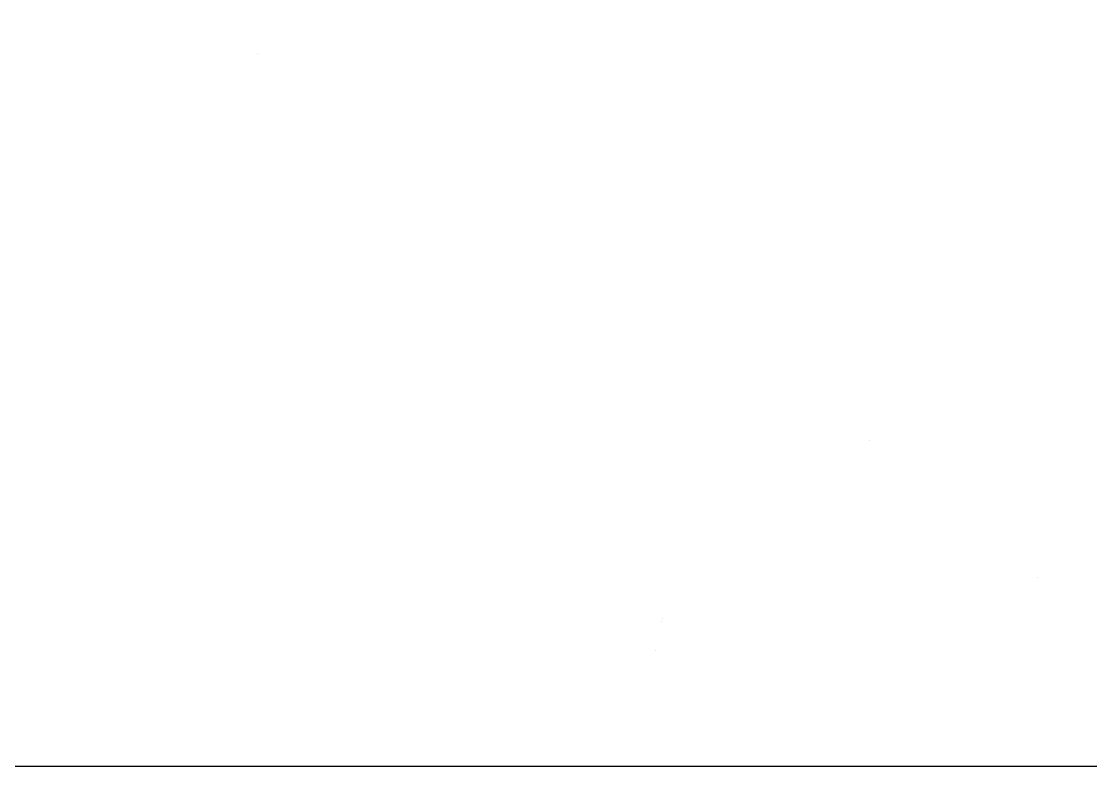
# Model space of a CAD drawing. Extents: x 0.1 to 49.5, y 17.6 to 52.5.
# Drawn here: x 5.825 to 7.66, y 47.348 to 48.627 of the extents above; entities that cross this region are included whole.
import ezdxf

# ---------------------------------------------------------------- set-up
doc = ezdxf.new("R2010")
doc.units = 0
doc.layers.get('0').update_dxf_attribs({"linetype": 'CONTINUOUS'})

msp = doc.modelspace()

# ---------------------------------------------------------------- linework, layer by layer
at = {"color": 7, "const_width": 0.0000000783}
for points in [[(7.0869, 48.6268), (7.0869, 48.4268), (7.0668, 48.4268), (7.0668, 48.4456), (7.0618, 48.4389), (7.0565, 48.4334), (7.0507, 48.4291), (7.0443, 48.426), (7.0371, 48.4242), (7.029, 48.4236), (7.0184, 48.4246), (7.0086, 48.4278), (6.9996, 48.4331), (6.9918, 48.4403), (6.9854, 48.4493), (6.9804, 48.46), (6.9768, 48.4719), (6.9746, 48.4846), (6.9739, 48.498), (6.9747, 48.5123), (6.9771, 48.5257), (6.9811, 48.538), (6.9866, 48.5489), (6.9935, 48.558), (7.0019, 48.5652), (7.0112, 48.5705), (7.0207, 48.5736), (7.0306, 48.5747), (7.0377, 48.5741), (7.0443, 48.5724), (7.0504, 48.5695), (7.0559, 48.5658), (7.0607, 48.5614), (7.0648, 48.5564), (7.0648, 48.6268), (7.0869, 48.6268)], [(5.979, 48.5714), (5.979, 48.5435), (5.9539, 48.5435), (5.9539, 48.5714), (5.9544, 48.581), (5.9561, 48.5893), (5.9588, 48.5963), (5.9627, 48.6021), (5.9679, 48.607), (5.9743, 48.6109), (5.9805, 48.6004), (5.9762, 48.5978), (5.9728, 48.5945), (5.9702, 48.5904), (5.9683, 48.5854), (5.9671, 48.579), (5.9665, 48.5714), (5.979, 48.5714)], [(6.1243, 48.5714), (6.1243, 48.4268), (6.1045, 48.4268), (6.1045, 48.4474), (6.0935, 48.4342), (6.0797, 48.4262), (6.063, 48.4236), (6.0554, 48.4241), (6.0482, 48.4257), (6.0414, 48.4283), (6.0354, 48.4317), (6.0305, 48.4358), (6.0267, 48.4406), (6.0237, 48.446), (6.0214, 48.452), (6.0198, 48.4587), (6.0191, 48.4644), (6.0187, 48.4723), (6.0186, 48.4825), (6.0186, 48.5714), (6.0406, 48.5714), (6.0406, 48.4835), (6.0409, 48.4743), (6.0418, 48.4669), (6.0432, 48.4611), (6.0454, 48.4565), (6.0484, 48.4525), (6.0523, 48.4492), (6.0569, 48.4468), (6.0621, 48.4453), (6.0677, 48.4448), (6.0767, 48.4459), (6.0848, 48.4492), (6.092, 48.4548), (6.0977, 48.4634), (6.1011, 48.4759), (6.1023, 48.4925), (6.1023, 48.5714), (6.1243, 48.5714)], [(6.2721, 48.4991), (6.2698, 48.4747), (6.2631, 48.4548), (6.252, 48.4396), (6.24, 48.4307), (6.2263, 48.4254), (6.2111, 48.4236), (6.1943, 48.4257), (6.1796, 48.4323), (6.1672, 48.4431), (6.1577, 48.4578), (6.1521, 48.4758), (6.1502, 48.4971), (6.151, 48.5144), (6.1535, 48.529), (6.1577, 48.541), (6.1635, 48.5509), (6.1708, 48.5591), (6.1796, 48.5658), (6.1895, 48.5708), (6.2, 48.5737), (6.2111, 48.5747), (6.2281, 48.5725), (6.2428, 48.566), (6.2552, 48.5552), (6.2646, 48.5403), (6.2702, 48.5216), (6.2721, 48.4991)], [(6.3195, 48.4268), (6.2974, 48.4268), (6.2974, 48.5714), (6.3195, 48.5714), (6.3195, 48.4268)], [(6.3602, 48.5185), (6.3385, 48.5216), (6.3421, 48.537), (6.3481, 48.55), (6.3567, 48.5606), (6.3672, 48.5684), (6.3792, 48.5731), (6.3926, 48.5747), (6.4093, 48.5725), (6.4236, 48.5661), (6.4356, 48.5553), (6.4446, 48.5405), (6.45, 48.522), (6.4518, 48.4997), (6.451, 48.4847), (6.4487, 48.4711), (6.4448, 48.4587), (6.4394, 48.448), (6.4323, 48.4392), (6.4236, 48.4324), (6.4138, 48.4275), (6.4034, 48.4246), (6.3925, 48.4236), (6.3792, 48.4249), (6.3677, 48.4289), (6.3578, 48.4355), (6.3499, 48.4445), (6.3442, 48.4558), (6.3406, 48.4693), (6.362, 48.473), (6.3646, 48.4641), (6.3682, 48.4568), (6.3729, 48.4511), (6.3784, 48.447), (6.3847, 48.4445), (6.3917, 48.4437), (6.4021, 48.4452), (6.4111, 48.4496), (6.4187, 48.457), (6.4245, 48.4676), (6.428, 48.4816), (6.4292, 48.499), (6.428, 48.5166), (6.4247, 48.5308), (6.4191, 48.5413), (6.4117, 48.5487), (6.403, 48.5531), (6.3929, 48.5545), (6.3847, 48.5536), (6.3775, 48.5506), (6.3712, 48.5457), (6.3661, 48.5387), (6.3624, 48.5297), (6.3602, 48.5185)], [(6.4994, 48.5714), (6.4994, 48.5502), (6.5107, 48.5638), (6.5245, 48.572), (6.5406, 48.5747), (6.5482, 48.5741), (6.5553, 48.5725), (6.5622, 48.5698), (6.5682, 48.5662), (6.5732, 48.5621), (6.577, 48.5575), (6.5799, 48.5522), (6.5822, 48.5461), (6.5838, 48.5393), (6.5845, 48.5335), (6.585, 48.5259), (6.5851, 48.5164), (6.5851, 48.4268), (6.5631, 48.4268), (6.5631, 48.507), (6.5629, 48.5184), (6.5625, 48.5271), (6.5617, 48.5329), (6.5598, 48.5389), (6.5569, 48.5439), (6.5529, 48.5481), (6.5481, 48.5511), (6.5425, 48.553), (6.5362, 48.5536), (6.5298, 48.553), (6.5235, 48.5511), (6.5176, 48.5479), (6.5124, 48.5437), (6.5083, 48.5386), (6.5053, 48.5326), (6.5033, 48.5251), (6.5021, 48.5157), (6.5017, 48.5043), (6.5017, 48.4268), (6.4796, 48.4268), (6.4796, 48.5714), (6.4994, 48.5714)], [(6.6398, 48.5714), (6.6398, 48.5532), (6.6493, 48.5651), (6.6614, 48.5723), (6.6762, 48.5747), (6.6863, 48.5736), (6.6958, 48.5705), (6.7048, 48.5652), (6.7128, 48.558), (6.7196, 48.5491), (6.725, 48.5385), (6.729, 48.5266), (6.7314, 48.5135), (6.7322, 48.4993), (6.7314, 48.4853), (6.7293, 48.4722), (6.7257, 48.46), (6.7206, 48.4492), (6.7141, 48.4401), (6.7062, 48.433), (6.6972, 48.4277), (6.6875, 48.4246), (6.6771, 48.4236), (6.6696, 48.4242), (6.6626, 48.426), (6.6562, 48.4291), (6.6504, 48.4331), (6.6455, 48.4379), (6.6412, 48.4435), (6.6412, 48.3718), (6.6193, 48.3718), (6.6193, 48.5714), (6.6398, 48.5714)], [(6.872, 48.4991), (6.8697, 48.4747), (6.863, 48.4548), (6.8519, 48.4396), (6.8399, 48.4307), (6.8262, 48.4254), (6.8109, 48.4236), (6.7941, 48.4257), (6.7795, 48.4323), (6.7671, 48.4431), (6.7576, 48.4578), (6.7519, 48.4758), (6.75, 48.4971), (6.7509, 48.5144), (6.7534, 48.529), (6.7576, 48.541), (6.7634, 48.5509), (6.7707, 48.5591), (6.7795, 48.5658), (6.7894, 48.5708), (6.7999, 48.5737), (6.8109, 48.5747), (6.828, 48.5725), (6.8427, 48.566), (6.8551, 48.5552), (6.8645, 48.5403), (6.8701, 48.5216), (6.872, 48.4991)], [(6.9476, 48.5714), (6.9476, 48.4268), (6.9277, 48.4268), (6.9277, 48.4488), (6.9228, 48.4397), (6.9181, 48.4329), (6.9137, 48.4285), (6.9092, 48.4258), (6.9045, 48.4241), (6.8995, 48.4236), (6.8921, 48.4245), (6.8845, 48.4271), (6.8769, 48.4315), (6.8845, 48.4542), (6.8898, 48.4513), (6.8952, 48.4495), (6.9006, 48.4489), (6.9053, 48.4494), (6.9096, 48.451), (6.9136, 48.4537), (6.9171, 48.4574), (6.9198, 48.4618), (6.9218, 48.4671), (6.9239, 48.4761), (6.9251, 48.4857), (6.9255, 48.4957), (6.9255, 48.5714), (6.9476, 48.5714)], [(7.1373, 48.5249), (7.1146, 48.528), (7.1192, 48.5417), (7.1258, 48.5532), (7.1345, 48.5624), (7.1452, 48.5692), (7.1576, 48.5733), (7.1718, 48.5747), (7.1895, 48.5725), (7.2046, 48.566), (7.2171, 48.5552), (7.2263, 48.5404), (7.2319, 48.5221), (7.2338, 48.5004), (7.2319, 48.4778), (7.2263, 48.459), (7.2169, 48.4437), (7.2045, 48.4325), (7.1899, 48.4258), (7.173, 48.4236), (7.1567, 48.4258), (7.1425, 48.4323), (7.1304, 48.4433), (7.1212, 48.4583), (7.1157, 48.4768), (7.1138, 48.4989), (7.1138, 48.5006), (7.1139, 48.5027), (7.1139, 48.5054), (7.211, 48.5054), (7.2091, 48.52), (7.2051, 48.5322), (7.1989, 48.5419), (7.191, 48.5489), (7.1819, 48.5531), (7.1717, 48.5545), (7.164, 48.5538), (7.1571, 48.5514), (7.1509, 48.5475), (7.1456, 48.5418), (7.1411, 48.5343), (7.1373, 48.5249)], [(7.3102, 48.5714), (7.3102, 48.4268), (7.2904, 48.4268), (7.2904, 48.4488), (7.2854, 48.4397), (7.2808, 48.4329), (7.2764, 48.4285), (7.2719, 48.4258), (7.2672, 48.4241), (7.2622, 48.4236), (7.2547, 48.4245), (7.2472, 48.4271), (7.2395, 48.4315), (7.2471, 48.4542), (7.2525, 48.4513), (7.2579, 48.4495), (7.2633, 48.4489), (7.268, 48.4494), (7.2723, 48.451), (7.2763, 48.4537), (7.2798, 48.4574), (7.2825, 48.4618), (7.2845, 48.4671), (7.2865, 48.4761), (7.2878, 48.4857), (7.2882, 48.4957), (7.2882, 48.5714), (7.3102, 48.5714)], [(7.4344, 48.5536), (7.4424, 48.5605), (7.4503, 48.566), (7.4579, 48.5699), (7.4657, 48.5726), (7.4738, 48.5742), (7.4823, 48.5747), (7.4955, 48.5734), (7.5064, 48.5695), (7.5152, 48.563), (7.5216, 48.5546), (7.5255, 48.5447), (7.5267, 48.5333), (7.5263, 48.5264), (7.5248, 48.52), (7.5224, 48.5139), (7.5192, 48.5084), (7.5154, 48.5037), (7.511, 48.4998), (7.5061, 48.4966), (7.5008, 48.4939), (7.4951, 48.4918), (7.4901, 48.4905), (7.4835, 48.4893), (7.4755, 48.4881), (7.4593, 48.4856), (7.4462, 48.4828), (7.4362, 48.4797), (7.4361, 48.4767), (7.4361, 48.4746), (7.4361, 48.4733), (7.4368, 48.4643), (7.4388, 48.4572), (7.4423, 48.4522), (7.4489, 48.4476), (7.4572, 48.4448), (7.4674, 48.4439), (7.4769, 48.4445), (7.4846, 48.4466), (7.4904, 48.4499), (7.4949, 48.455), (7.4986, 48.4621), (7.5014, 48.4714), (7.5229, 48.4681), (7.5206, 48.4585), (7.5173, 48.4502), (7.5133, 48.4432), (7.5081, 48.4374), (7.5016, 48.4326), (7.4938, 48.4287), (7.4848, 48.4258), (7.475, 48.4241), (7.4642, 48.4236), (7.4538, 48.4241), (7.4448, 48.4255), (7.4372, 48.4279), (7.4308, 48.4311), (7.4257, 48.4347), (7.4219, 48.4389), (7.4189, 48.4437), (7.4166, 48.4492), (7.415, 48.4556), (7.4144, 48.4609), (7.414, 48.4684), (7.4139, 48.4782), (7.4139, 48.5108), (7.4137, 48.5308), (7.4133, 48.5452), (7.4125, 48.5541), (7.4112, 48.56), (7.4094, 48.5658), (7.4069, 48.5714), (7.4299, 48.5714), (7.432, 48.5661), (7.4334, 48.5601), (7.4344, 48.5536)], [(7.5755, 48.5714), (7.5755, 48.3718), (7.5534, 48.3718), (7.5534, 48.5714), (7.5755, 48.5714)], [(6.2494, 48.4991), (6.2482, 48.5161), (6.2446, 48.53), (6.2385, 48.5407), (6.2306, 48.5484), (6.2215, 48.553), (6.2111, 48.5545), (6.2007, 48.553), (6.1916, 48.5484), (6.1837, 48.5407), (6.1777, 48.5298), (6.174, 48.5157), (6.1728, 48.4983), (6.174, 48.4819), (6.1777, 48.4683), (6.1838, 48.4577), (6.1917, 48.45), (6.2008, 48.4454), (6.2111, 48.4439), (6.2215, 48.4454), (6.2306, 48.45), (6.2385, 48.4576), (6.2446, 48.4683), (6.2482, 48.4822), (6.2494, 48.4991)], [(6.7095, 48.4993), (6.7083, 48.5162), (6.7048, 48.5301), (6.699, 48.5408), (6.6915, 48.5484), (6.6832, 48.553), (6.6741, 48.5545), (6.6649, 48.5531), (6.6567, 48.5487), (6.6495, 48.5414), (6.6439, 48.5311), (6.6405, 48.5177), (6.6394, 48.5013), (6.6405, 48.4833), (6.644, 48.4688), (6.6497, 48.4577), (6.6571, 48.45), (6.6655, 48.4454), (6.6751, 48.4439), (6.6843, 48.4453), (6.6925, 48.4498), (6.6996, 48.4572), (6.7051, 48.4678), (6.7084, 48.4818), (6.7095, 48.4993)], [(6.8493, 48.4991), (6.8481, 48.5161), (6.8444, 48.53), (6.8384, 48.5407), (6.8305, 48.5484), (6.8213, 48.553), (6.8109, 48.5545), (6.8006, 48.553), (6.7915, 48.5484), (6.7836, 48.5407), (6.7776, 48.5298), (6.7739, 48.5157), (6.7727, 48.4983), (6.7739, 48.4819), (6.7776, 48.4683), (6.7837, 48.4577), (6.7916, 48.45), (6.8007, 48.4454), (6.8109, 48.4439), (6.8213, 48.4454), (6.8305, 48.45), (6.8384, 48.4576), (6.8444, 48.4683), (6.8481, 48.4822), (6.8493, 48.4991)], [(7.0669, 48.4999), (7.0658, 48.5169), (7.0624, 48.5307), (7.0567, 48.5412), (7.0495, 48.5486), (7.0413, 48.5531), (7.0321, 48.5545), (7.0228, 48.553), (7.0144, 48.5484), (7.0069, 48.5407), (7.0011, 48.5298), (6.9976, 48.5156), (6.9964, 48.4979), (6.9976, 48.481), (7.001, 48.4672), (7.0067, 48.4565), (7.0139, 48.4489), (7.0221, 48.4443), (7.0311, 48.4428), (7.0402, 48.4444), (7.0485, 48.4493), (7.0561, 48.4574), (7.0621, 48.4686), (7.0657, 48.4828), (7.0669, 48.4999)], [(7.4362, 48.4989), (7.4455, 48.5023), (7.4575, 48.5054), (7.4722, 48.5081), (7.4804, 48.5096), (7.4868, 48.5113), (7.4914, 48.513), (7.4949, 48.5151), (7.4978, 48.5178), (7.5001, 48.521), (7.5019, 48.5246), (7.5029, 48.5285), (7.5032, 48.5326), (7.5025, 48.5388), (7.5002, 48.5442), (7.4965, 48.549), (7.4914, 48.5526), (7.4849, 48.5548), (7.477, 48.5555), (7.4688, 48.5548), (7.4613, 48.5527), (7.4543, 48.5493), (7.4483, 48.5447), (7.4434, 48.539), (7.4397, 48.5324), (7.4378, 48.5259), (7.4366, 48.5178), (7.4362, 48.5078), (7.4362, 48.4989)], [(7.1371, 48.4852), (7.1387, 48.4741), (7.1415, 48.465), (7.1454, 48.4579), (7.1532, 48.45), (7.1623, 48.4453), (7.1728, 48.4437), (7.1824, 48.445), (7.1909, 48.4487), (7.1983, 48.455), (7.2042, 48.4634), (7.208, 48.4735), (7.2098, 48.4852), (7.1371, 48.4852)], [(6.207, 48.3708), (6.1781, 48.3708), (6.2051, 48.4089), (6.2233, 48.4089), (6.207, 48.3708)], [(6.3195, 48.4), (6.3195, 48.3718), (6.2974, 48.3718), (6.2974, 48.4), (6.3195, 48.4)], [(6.8308, 48.2779), (6.8308, 48.25), (6.8057, 48.25), (6.8057, 48.2779), (6.8062, 48.2875), (6.8079, 48.2958), (6.8106, 48.3028), (6.8145, 48.3086), (6.8197, 48.3135), (6.8261, 48.3174), (6.8323, 48.3069), (6.828, 48.3043), (6.8246, 48.301), (6.822, 48.2969), (6.8201, 48.2919), (6.8189, 48.2855), (6.8183, 48.2779), (6.8308, 48.2779)], [(6.3472, 48.2601), (6.3552, 48.267), (6.3631, 48.2725), (6.3708, 48.2764), (6.3785, 48.2791), (6.3866, 48.2807), (6.3951, 48.2812), (6.4083, 48.2799), (6.4193, 48.276), (6.428, 48.2695), (6.4344, 48.2611), (6.4383, 48.2512), (6.4396, 48.2398), (6.4391, 48.2329), (6.4376, 48.2265), (6.4352, 48.2204), (6.432, 48.2149), (6.4282, 48.2102), (6.4238, 48.2063), (6.4189, 48.2031), (6.4136, 48.2004), (6.408, 48.1983), (6.4029, 48.197), (6.3964, 48.1958), (6.3883, 48.1946), (6.3721, 48.1921), (6.359, 48.1893), (6.349, 48.1862), (6.349, 48.1832), (6.3489, 48.1811), (6.3489, 48.1798), (6.3496, 48.1708), (6.3517, 48.1637), (6.3551, 48.1587), (6.3617, 48.154), (6.3701, 48.1513), (6.3803, 48.1504), (6.3897, 48.151), (6.3974, 48.1531), (6.4032, 48.1564), (6.4077, 48.1615), (6.4114, 48.1686), (6.4142, 48.1779), (6.4358, 48.1746), (6.4334, 48.165), (6.4302, 48.1567), (6.4261, 48.1497), (6.4209, 48.1439), (6.4144, 48.1391), (6.4066, 48.1352), (6.3977, 48.1323), (6.3878, 48.1306), (6.3771, 48.1301), (6.3667, 48.1306), (6.3576, 48.132), (6.35, 48.1344), (6.3437, 48.1376), (6.3386, 48.1412), (6.3347, 48.1454), (6.3317, 48.1502), (6.3295, 48.1557), (6.3278, 48.1621), (6.3272, 48.1674), (6.3268, 48.1749), (6.3267, 48.1847), (6.3267, 48.2173), (6.3266, 48.2373), (6.3261, 48.2517), (6.3253, 48.2606), (6.3241, 48.2665), (6.3222, 48.2723), (6.3197, 48.2779), (6.3428, 48.2779), (6.3448, 48.2726), (6.3463, 48.2666), (6.3472, 48.2601)], [(6.4537, 48.256), (6.4505, 48.2776), (6.4565, 48.2789), (6.462, 48.2796), (6.4671, 48.2798), (6.4745, 48.2794), (6.4807, 48.278), (6.4858, 48.2756), (6.4897, 48.2725), (6.4928, 48.2688), (6.4951, 48.2645), (6.4966, 48.2582), (6.4975, 48.2486), (6.4978, 48.2356), (6.4978, 48.1524), (6.5139, 48.1524), (6.5139, 48.1333), (6.4978, 48.1333), (6.4978, 48.0975), (6.4758, 48.0828), (6.4758, 48.1333), (6.4537, 48.1333), (6.4537, 48.1524), (6.4758, 48.1524), (6.4758, 48.2369), (6.4757, 48.2431), (6.4753, 48.2476), (6.4747, 48.2504), (6.4737, 48.2523), (6.4725, 48.2539), (6.4709, 48.2552), (6.4689, 48.2562), (6.4664, 48.2568), (6.4633, 48.257), (6.4606, 48.2568), (6.4574, 48.2565), (6.4537, 48.256)], [(6.6361, 48.2348), (6.6143, 48.231), (6.6123, 48.2399), (6.6089, 48.2474), (6.6041, 48.2533), (6.5977, 48.2576), (6.5899, 48.2602), (6.5806, 48.261), (6.5713, 48.2603), (6.5638, 48.258), (6.558, 48.2542), (6.554, 48.2493), (6.5515, 48.2439), (6.5507, 48.238), (6.5514, 48.2329), (6.5536, 48.2285), (6.5572, 48.225), (6.5617, 48.2226), (6.5692, 48.2198), (6.5797, 48.2167), (6.5943, 48.2123), (6.6055, 48.2084), (6.6134, 48.2049), (6.6191, 48.2011), (6.6239, 48.1966), (6.6276, 48.1911), (6.6303, 48.1851), (6.6319, 48.1786), (6.6324, 48.1717), (6.632, 48.1654), (6.6307, 48.1595), (6.6284, 48.1538), (6.6255, 48.1486), (6.6218, 48.1441), (6.6176, 48.1401), (6.6137, 48.1375), (6.6091, 48.1351), (6.6036, 48.133), (6.5975, 48.1314), (6.5912, 48.1304), (6.5845, 48.1301), (6.5747, 48.1306), (6.5658, 48.1323), (6.5576, 48.135), (6.5506, 48.1386), (6.5449, 48.1431), (6.5405, 48.1482), (6.5372, 48.1545), (6.5347, 48.1619), (6.5329, 48.1706), (6.5545, 48.1739), (6.5561, 48.167), (6.5589, 48.1612), (6.563, 48.1565), (6.5684, 48.153), (6.575, 48.1509), (6.5829, 48.1502), (6.5921, 48.1508), (6.5993, 48.1527), (6.6046, 48.1558), (6.6082, 48.1597), (6.6104, 48.1641), (6.6111, 48.1689), (6.6108, 48.1719), (6.6099, 48.1748), (6.6084, 48.1775), (6.6063, 48.1799), (6.6035, 48.1821), (6.6, 48.184), (6.5963, 48.1853), (6.5898, 48.1874), (6.5805, 48.1902), (6.5664, 48.1946), (6.5556, 48.1984), (6.5478, 48.2016), (6.5421, 48.205), (6.5373, 48.2093), (6.5333, 48.2145), (6.5304, 48.2206), (6.5286, 48.2275), (6.528, 48.2354), (6.5287, 48.2435), (6.5309, 48.2511), (6.5345, 48.2585), (6.5394, 48.2652), (6.5456, 48.2708), (6.553, 48.2753), (6.5615, 48.2786), (6.5706, 48.2805), (6.5805, 48.2812), (6.596, 48.2799), (6.6089, 48.276), (6.6191, 48.2695), (6.6269, 48.2604), (6.6326, 48.2488), (6.6361, 48.2348)], [(6.6778, 48.2314), (6.655, 48.2345), (6.6596, 48.2482), (6.6662, 48.2597), (6.6749, 48.2689), (6.6856, 48.2757), (6.698, 48.2798), (6.7122, 48.2812), (6.7299, 48.279), (6.745, 48.2725), (6.7575, 48.2617), (6.7668, 48.2469), (6.7723, 48.2286), (6.7742, 48.2069), (6.7723, 48.1843), (6.7667, 48.1655), (6.7573, 48.1502), (6.7449, 48.139), (6.7303, 48.1323), (6.7134, 48.1301), (6.6971, 48.1323), (6.6829, 48.1388), (6.6708, 48.1498), (6.6616, 48.1648), (6.6561, 48.1833), (6.6542, 48.2054), (6.6542, 48.2071), (6.6543, 48.2092), (6.6544, 48.2119), (6.7514, 48.2119), (6.7495, 48.2265), (6.7455, 48.2387), (6.7393, 48.2484), (6.7314, 48.2554), (6.7223, 48.2596), (6.7121, 48.261), (6.7044, 48.2603), (6.6975, 48.2579), (6.6914, 48.254), (6.686, 48.2483), (6.6815, 48.2408), (6.6778, 48.2314)], [(6.8868, 48.2079), (6.863, 48.2146), (6.8693, 48.2346), (6.8783, 48.2511), (6.8899, 48.2642), (6.9038, 48.2737), (6.9196, 48.2794), (6.9374, 48.2813), (6.9555, 48.2799), (6.9713, 48.2755), (6.9846, 48.2682), (6.9958, 48.2581), (7.005, 48.2454), (7.0123, 48.2301), (7.0176, 48.2131), (7.0208, 48.1953), (7.0218, 48.1766), (7.0206, 48.1567), (7.017, 48.1386), (7.0111, 48.1222), (7.0029, 48.108), (6.9928, 48.0963), (6.9806, 48.087), (6.9669, 48.0803), (6.9524, 48.0763), (6.937, 48.0749), (6.92, 48.0766), (6.9049, 48.0817), (6.8917, 48.0902), (6.8807, 48.1017), (6.8721, 48.116), (6.8661, 48.1331), (6.8895, 48.1392), (6.8943, 48.126), (6.9003, 48.1154), (6.9076, 48.1075), (6.9162, 48.102), (6.9262, 48.0986), (6.9375, 48.0975), (6.9506, 48.0988), (6.9621, 48.1024), (6.9721, 48.1086), (6.9805, 48.1168), (6.987, 48.1266), (6.9917, 48.1382), (6.9948, 48.1507), (6.9967, 48.1635), (6.9973, 48.1765), (6.9966, 48.1928), (6.9943, 48.2076), (6.9906, 48.2209), (6.9853, 48.2325), (6.9784, 48.242), (6.9699, 48.2493), (6.9602, 48.2546), (6.95, 48.2577), (6.9393, 48.2587), (6.9267, 48.2573), (6.9154, 48.253), (6.9055, 48.2459), (6.8973, 48.236), (6.891, 48.2234), (6.8868, 48.2079)], [(7.1818, 48.2779), (7.1818, 48.0783), (7.0519, 48.0783), (7.0519, 48.1019), (7.1581, 48.1019), (7.1581, 48.163), (7.0587, 48.163), (7.0587, 48.1864), (7.1581, 48.1864), (7.1581, 48.2544), (7.0478, 48.2544), (7.0478, 48.2779), (7.1818, 48.2779)], [(7.2899, 48.2779), (7.2899, 48.1019), (7.3491, 48.1019), (7.3491, 48.0783), (7.2067, 48.0783), (7.2067, 48.1019), (7.2661, 48.1019), (7.2661, 48.2779), (7.2899, 48.2779)], [(7.4524, 48.2779), (7.4524, 48.1934), (7.5216, 48.0783), (7.4927, 48.0783), (7.4573, 48.1385), (7.4509, 48.1498), (7.4448, 48.161), (7.439, 48.1723), (7.4332, 48.1614), (7.4267, 48.1496), (7.4194, 48.137), (7.3846, 48.0783), (7.3569, 48.0783), (7.4286, 48.1934), (7.4286, 48.2779), (7.4524, 48.2779)], [(7.655, 48.2779), (7.655, 48.0783), (7.5338, 48.0783), (7.5338, 48.1019), (7.6313, 48.1019), (7.6313, 48.1637), (7.547, 48.1637), (7.547, 48.1873), (7.6313, 48.1873), (7.6313, 48.2779), (7.655, 48.2779)], [(6.349, 48.2054), (6.3584, 48.2088), (6.3704, 48.2119), (6.385, 48.2146), (6.3932, 48.2161), (6.3996, 48.2178), (6.4043, 48.2195), (6.4077, 48.2216), (6.4106, 48.2243), (6.413, 48.2275), (6.4147, 48.2311), (6.4157, 48.235), (6.416, 48.2391), (6.4153, 48.2453), (6.4131, 48.2507), (6.4094, 48.2555), (6.4042, 48.2591), (6.3977, 48.2613), (6.3898, 48.262), (6.3816, 48.2613), (6.3741, 48.2592), (6.3672, 48.2558), (6.3611, 48.2512), (6.3563, 48.2455), (6.3526, 48.2388), (6.3506, 48.2324), (6.3494, 48.2243), (6.349, 48.2143), (6.349, 48.2054)], [(6.6775, 48.1917), (6.6791, 48.1806), (6.6819, 48.1715), (6.6858, 48.1644), (6.6936, 48.1565), (6.7027, 48.1518), (6.7132, 48.1502), (6.7228, 48.1515), (6.7313, 48.1552), (6.7387, 48.1615), (6.7446, 48.1699), (6.7484, 48.18), (6.7502, 48.1917), (6.6775, 48.1917)], [(6.5426, 47.9844), (6.5426, 47.8398), (6.5229, 47.8398), (6.5229, 47.8601), (6.5183, 47.8535), (6.5129, 47.8478), (6.5066, 47.843), (6.4995, 47.8394), (6.4918, 47.8373), (6.4834, 47.8366), (6.4744, 47.8373), (6.4665, 47.8395), (6.4597, 47.8432), (6.4542, 47.8483), (6.4498, 47.8545), (6.4467, 47.8619), (6.4353, 47.8478), (6.4219, 47.8394), (6.4065, 47.8366), (6.3946, 47.8379), (6.3846, 47.8419), (6.3767, 47.8485), (6.3709, 47.8579), (6.3675, 47.8701), (6.3663, 47.8852), (6.3663, 47.9844), (6.3882, 47.9844), (6.3882, 47.8933), (6.3885, 47.8845), (6.3892, 47.8774), (6.3904, 47.8722), (6.3922, 47.8681), (6.3948, 47.8647), (6.3982, 47.8618), (6.4021, 47.8596), (6.4065, 47.8582), (6.4114, 47.8578), (6.42, 47.8589), (6.4276, 47.8623), (6.4342, 47.868), (6.4392, 47.8761), (6.4422, 47.8869), (6.4432, 47.9004), (6.4432, 47.9844), (6.4653, 47.9844), (6.4653, 47.8905), (6.4659, 47.8805), (6.4677, 47.8723), (6.4707, 47.866), (6.475, 47.8614), (6.4809, 47.8587), (6.4883, 47.8578), (6.4944, 47.8584), (6.5001, 47.8602), (6.5055, 47.8633), (6.5103, 47.8674), (6.5141, 47.8728), (6.517, 47.8792), (6.519, 47.8872), (6.5202, 47.8973), (6.5206, 47.9094), (6.5206, 47.9844), (6.5426, 47.9844)], [(6.5931, 47.9379), (6.5703, 47.941), (6.5749, 47.9547), (6.5816, 47.9662), (6.5903, 47.9754), (6.6009, 47.9822), (6.6133, 47.9863), (6.6275, 47.9877), (6.6452, 47.9855), (6.6603, 47.979), (6.6728, 47.9682), (6.6821, 47.9534), (6.6877, 47.9351), (6.6895, 47.9134), (6.6876, 47.8908), (6.682, 47.872), (6.6726, 47.8567), (6.6602, 47.8455), (6.6456, 47.8388), (6.6287, 47.8366), (6.6124, 47.8388), (6.5982, 47.8453), (6.5861, 47.8563), (6.5769, 47.8713), (6.5714, 47.8898), (6.5696, 47.9119), (6.5696, 47.9136), (6.5696, 47.9157), (6.5697, 47.9184), (6.6667, 47.9184), (6.6648, 47.933), (6.6608, 47.9452), (6.6546, 47.9549), (6.6467, 47.9619), (6.6377, 47.9661), (6.6274, 47.9675), (6.6197, 47.9668), (6.6128, 47.9644), (6.6067, 47.9605), (6.6014, 47.9548), (6.5968, 47.9473), (6.5931, 47.9379)], [(6.8065, 47.9666), (6.8146, 47.9735), (6.8225, 47.979), (6.8301, 47.9829), (6.8379, 47.9856), (6.846, 47.9872), (6.8544, 47.9877), (6.8676, 47.9864), (6.8786, 47.9825), (6.8874, 47.976), (6.8938, 47.9676), (6.8976, 47.9577), (6.8989, 47.9463), (6.8984, 47.9394), (6.897, 47.933), (6.8946, 47.9269), (6.8914, 47.9214), (6.8876, 47.9167), (6.8832, 47.9128), (6.8783, 47.9096), (6.873, 47.9069), (6.8673, 47.9048), (6.8622, 47.9035), (6.8557, 47.9023), (6.8477, 47.9011), (6.8315, 47.8986), (6.8183, 47.8958), (6.8084, 47.8927), (6.8083, 47.8897), (6.8083, 47.8876), (6.8082, 47.8863), (6.8089, 47.8773), (6.811, 47.8702), (6.8145, 47.8652), (6.821, 47.8605), (6.8294, 47.8578), (6.8396, 47.8569), (6.8491, 47.8575), (6.8567, 47.8595), (6.8626, 47.8629), (6.8671, 47.868), (6.8708, 47.8751), (6.8736, 47.8844), (6.8951, 47.8811), (6.8927, 47.8715), (6.8895, 47.8632), (6.8854, 47.8562), (6.8803, 47.8504), (6.8738, 47.8456), (6.866, 47.8417), (6.857, 47.8388), (6.8472, 47.8371), (6.8364, 47.8366), (6.826, 47.8371), (6.817, 47.8385), (6.8093, 47.8409), (6.803, 47.8441), (6.7979, 47.8477), (6.794, 47.8519), (6.7911, 47.8567), (6.7888, 47.8622), (6.7872, 47.8686), (6.7866, 47.8739), (6.7862, 47.8814), (6.7861, 47.8912), (6.7861, 47.9238), (6.7859, 47.9438), (6.7854, 47.9582), (6.7847, 47.9671), (6.7834, 47.973), (6.7816, 47.9788), (6.7791, 47.9844), (6.8021, 47.9844), (6.8041, 47.9791), (6.8056, 47.9731), (6.8065, 47.9666)], [(6.9477, 47.9844), (6.9477, 47.7848), (6.9256, 47.7848), (6.9256, 47.9844), (6.9477, 47.9844)], [(7.0674, 47.9379), (7.0446, 47.941), (7.0492, 47.9547), (7.0559, 47.9662), (7.0646, 47.9754), (7.0752, 47.9822), (7.0876, 47.9863), (7.1018, 47.9877), (7.1195, 47.9855), (7.1346, 47.979), (7.1471, 47.9682), (7.1564, 47.9534), (7.162, 47.9351), (7.1638, 47.9134), (7.1619, 47.8908), (7.1563, 47.872), (7.1469, 47.8567), (7.1345, 47.8455), (7.1199, 47.8388), (7.103, 47.8366), (7.0867, 47.8388), (7.0725, 47.8453), (7.0604, 47.8563), (7.0512, 47.8713), (7.0457, 47.8898), (7.0439, 47.9119), (7.0439, 47.9136), (7.0439, 47.9157), (7.044, 47.9184), (7.141, 47.9184), (7.1391, 47.933), (7.1351, 47.9452), (7.1289, 47.9549), (7.121, 47.9619), (7.112, 47.9661), (7.1017, 47.9675), (7.094, 47.9668), (7.0871, 47.9644), (7.081, 47.9605), (7.0757, 47.9548), (7.0711, 47.9473), (7.0674, 47.9379)], [(7.2116, 47.9844), (7.2116, 47.9662), (7.2211, 47.9781), (7.2333, 47.9853), (7.248, 47.9877), (7.2581, 47.9866), (7.2676, 47.9835), (7.2766, 47.9782), (7.2846, 47.971), (7.2914, 47.9621), (7.2968, 47.9515), (7.3008, 47.9396), (7.3032, 47.9265), (7.304, 47.9123), (7.3033, 47.8983), (7.3011, 47.8852), (7.2975, 47.873), (7.2924, 47.8622), (7.2859, 47.8531), (7.278, 47.846), (7.269, 47.8407), (7.2593, 47.8376), (7.249, 47.8366), (7.2414, 47.8372), (7.2344, 47.839), (7.228, 47.8421), (7.2223, 47.8461), (7.2173, 47.8509), (7.2131, 47.8564), (7.2131, 47.7848), (7.1911, 47.7848), (7.1911, 47.9844), (7.2116, 47.9844)], [(7.4204, 47.9666), (7.4285, 47.9735), (7.4363, 47.979), (7.444, 47.9829), (7.4517, 47.9856), (7.4598, 47.9872), (7.4683, 47.9877), (7.4815, 47.9864), (7.4925, 47.9825), (7.5013, 47.976), (7.5076, 47.9676), (7.5115, 47.9577), (7.5128, 47.9463), (7.5123, 47.9394), (7.5108, 47.933), (7.5084, 47.9269), (7.5052, 47.9214), (7.5014, 47.9167), (7.497, 47.9128), (7.4921, 47.9096), (7.4868, 47.9069), (7.4812, 47.9048), (7.4761, 47.9035), (7.4696, 47.9023), (7.4616, 47.9011), (7.4453, 47.8986), (7.4322, 47.8958), (7.4222, 47.8927), (7.4222, 47.8897), (7.4221, 47.8876), (7.4221, 47.8863), (7.4228, 47.8773), (7.4249, 47.8702), (7.4283, 47.8652), (7.4349, 47.8605), (7.4433, 47.8578), (7.4535, 47.8569), (7.4629, 47.8575), (7.4706, 47.8595), (7.4764, 47.8629), (7.481, 47.868), (7.4846, 47.8751), (7.4874, 47.8844), (7.509, 47.8811), (7.5066, 47.8715), (7.5034, 47.8632), (7.4993, 47.8562), (7.4941, 47.8504), (7.4876, 47.8456), (7.4798, 47.8417), (7.4709, 47.8388), (7.461, 47.8371), (7.4503, 47.8366), (7.4399, 47.8371), (7.4308, 47.8385), (7.4232, 47.8409), (7.4169, 47.8441), (7.4118, 47.8477), (7.4079, 47.8519), (7.4049, 47.8567), (7.4027, 47.8622), (7.401, 47.8686), (7.4004, 47.8739), (7.4, 47.8814), (7.3999, 47.8912), (7.3999, 47.9238), (7.3998, 47.9438), (7.3993, 47.9582), (7.3985, 47.9671), (7.3973, 47.973), (7.3954, 47.9788), (7.3929, 47.9844), (7.416, 47.9844), (7.418, 47.9791), (7.4195, 47.9731), (7.4204, 47.9666)], [(7.5604, 47.9844), (7.5604, 47.9662), (7.57, 47.9781), (7.5821, 47.9853), (7.5968, 47.9877), (7.6069, 47.9866), (7.6165, 47.9835), (7.6254, 47.9782), (7.6335, 47.971), (7.6402, 47.9621), (7.6456, 47.9515), (7.6496, 47.9396), (7.652, 47.9265), (7.6528, 47.9123), (7.6521, 47.8983), (7.6499, 47.8852), (7.6463, 47.873), (7.6413, 47.8622), (7.6348, 47.8531), (7.6268, 47.846), (7.6178, 47.8407), (7.6082, 47.8376), (7.5978, 47.8366), (7.5902, 47.8372), (7.5833, 47.839), (7.5768, 47.8421), (7.5711, 47.8461), (7.5661, 47.8509), (7.5619, 47.8564), (7.5619, 47.7848), (7.54, 47.7848), (7.54, 47.9844), (7.5604, 47.9844)], [(6.8084, 47.9119), (6.8177, 47.9153), (6.8297, 47.9184), (6.8444, 47.9211), (6.8526, 47.9226), (6.859, 47.9243), (6.8636, 47.926), (6.8671, 47.9281), (6.87, 47.9308), (6.8723, 47.934), (6.874, 47.9376), (6.875, 47.9415), (6.8754, 47.9456), (6.8746, 47.9518), (6.8724, 47.9572), (6.8687, 47.962), (6.8636, 47.9656), (6.8571, 47.9678), (6.8492, 47.9685), (6.841, 47.9678), (6.8334, 47.9657), (6.8265, 47.9623), (6.8205, 47.9577), (6.8156, 47.952), (6.8119, 47.9453), (6.8099, 47.9389), (6.8088, 47.9308), (6.8084, 47.9208), (6.8084, 47.9119)], [(7.2813, 47.9123), (7.2801, 47.9292), (7.2766, 47.9431), (7.2708, 47.9538), (7.2633, 47.9614), (7.255, 47.966), (7.2459, 47.9675), (7.2368, 47.9661), (7.2286, 47.9617), (7.2213, 47.9544), (7.2157, 47.9441), (7.2124, 47.9307), (7.2112, 47.9143), (7.2124, 47.8963), (7.2158, 47.8818), (7.2215, 47.8707), (7.2289, 47.863), (7.2374, 47.8584), (7.2469, 47.8569), (7.2562, 47.8583), (7.2643, 47.8628), (7.2715, 47.8702), (7.2769, 47.8808), (7.2802, 47.8948), (7.2813, 47.9123)], [(7.4222, 47.9119), (7.4316, 47.9153), (7.4436, 47.9184), (7.4582, 47.9211), (7.4664, 47.9226), (7.4728, 47.9243), (7.4775, 47.926), (7.481, 47.9281), (7.4839, 47.9308), (7.4862, 47.934), (7.4879, 47.9376), (7.4889, 47.9415), (7.4892, 47.9456), (7.4885, 47.9518), (7.4863, 47.9572), (7.4826, 47.962), (7.4774, 47.9656), (7.4709, 47.9678), (7.463, 47.9685), (7.4548, 47.9678), (7.4473, 47.9657), (7.4404, 47.9623), (7.4343, 47.9577), (7.4295, 47.952), (7.4258, 47.9453), (7.4238, 47.9389), (7.4226, 47.9308), (7.4222, 47.9208), (7.4222, 47.9119)], [(7.6301, 47.9123), (7.629, 47.9292), (7.6255, 47.9431), (7.6196, 47.9538), (7.6122, 47.9614), (7.6039, 47.966), (7.5947, 47.9675), (7.5856, 47.9661), (7.5774, 47.9617), (7.5702, 47.9544), (7.5646, 47.9441), (7.5612, 47.9307), (7.5601, 47.9143), (7.5612, 47.8963), (7.5646, 47.8818), (7.5704, 47.8707), (7.5777, 47.863), (7.5862, 47.8584), (7.5957, 47.8569), (7.605, 47.8583), (7.6132, 47.8628), (7.6203, 47.8702), (7.6258, 47.8808), (7.6291, 47.8948), (7.6301, 47.9123)], [(6.3422, 47.9245), (6.3422, 47.8999), (6.2744, 47.8999), (6.2744, 47.9245), (6.3422, 47.9245)], [(6.5928, 47.8982), (6.5944, 47.8871), (6.5972, 47.878), (6.6012, 47.8709), (6.6089, 47.863), (6.618, 47.8583), (6.6285, 47.8567), (6.6381, 47.858), (6.6466, 47.8617), (6.654, 47.868), (6.6599, 47.8764), (6.6637, 47.8865), (6.6655, 47.8982), (6.5928, 47.8982)], [(7.0671, 47.8982), (7.0687, 47.8871), (7.0715, 47.878), (7.0755, 47.8709), (7.0832, 47.863), (7.0923, 47.8583), (7.1028, 47.8567), (7.1124, 47.858), (7.1209, 47.8617), (7.1283, 47.868), (7.1342, 47.8764), (7.138, 47.8865), (7.1398, 47.8982), (7.0671, 47.8982)], [(6.7242, 47.7463), (6.7242, 47.5463), (6.7041, 47.5463), (6.7041, 47.5651), (6.6992, 47.5584), (6.6938, 47.5529), (6.688, 47.5486), (6.6817, 47.5455), (6.6744, 47.5437), (6.6664, 47.5431), (6.6557, 47.5441), (6.6459, 47.5473), (6.637, 47.5526), (6.6292, 47.5598), (6.6227, 47.5688), (6.6177, 47.5795), (6.6141, 47.5914), (6.6119, 47.6041), (6.6112, 47.6175), (6.612, 47.6318), (6.6144, 47.6452), (6.6184, 47.6575), (6.6239, 47.6684), (6.6308, 47.6775), (6.6392, 47.6847), (6.6485, 47.69), (6.6581, 47.6931), (6.668, 47.6942), (6.6751, 47.6936), (6.6816, 47.6919), (6.6877, 47.689), (6.6932, 47.6853), (6.698, 47.6809), (6.7021, 47.6759), (6.7021, 47.7463), (6.7242, 47.7463)], [(7.0869, 47.7463), (7.0869, 47.5463), (7.0668, 47.5463), (7.0668, 47.5651), (7.0618, 47.5584), (7.0565, 47.5529), (7.0507, 47.5486), (7.0443, 47.5455), (7.0371, 47.5437), (7.029, 47.5431), (7.0184, 47.5441), (7.0086, 47.5473), (6.9996, 47.5526), (6.9918, 47.5598), (6.9854, 47.5688), (6.9804, 47.5795), (6.9768, 47.5914), (6.9746, 47.6041), (6.9739, 47.6175), (6.9747, 47.6318), (6.9771, 47.6452), (6.9811, 47.6575), (6.9866, 47.6684), (6.9935, 47.6775), (7.0019, 47.6847), (7.0112, 47.69), (7.0207, 47.6931), (7.0306, 47.6942), (7.0377, 47.6936), (7.0443, 47.6919), (7.0504, 47.689), (7.0559, 47.6853), (7.0607, 47.6809), (7.0648, 47.6759), (7.0648, 47.7463), (7.0869, 47.7463)], [(6.4398, 47.6444), (6.417, 47.6475), (6.4216, 47.6612), (6.4283, 47.6727), (6.437, 47.6819), (6.4476, 47.6887), (6.46, 47.6928), (6.4742, 47.6942), (6.492, 47.692), (6.507, 47.6855), (6.5195, 47.6747), (6.5288, 47.6599), (6.5344, 47.6416), (6.5362, 47.6199), (6.5344, 47.5973), (6.5287, 47.5785), (6.5193, 47.5632), (6.5069, 47.552), (6.4923, 47.5453), (6.4755, 47.5431), (6.4591, 47.5453), (6.4449, 47.5518), (6.4328, 47.5628), (6.4236, 47.5778), (6.4181, 47.5963), (6.4163, 47.6184), (6.4163, 47.6201), (6.4163, 47.6222), (6.4164, 47.6249), (6.5134, 47.6249), (6.5116, 47.6395), (6.5075, 47.6517), (6.5013, 47.6614), (6.4934, 47.6684), (6.4844, 47.6726), (6.4741, 47.674), (6.4664, 47.6733), (6.4595, 47.6709), (6.4534, 47.667), (6.4481, 47.6613), (6.4436, 47.6538), (6.4398, 47.6444)], [(6.5845, 47.5463), (6.5625, 47.5463), (6.5625, 47.6909), (6.5845, 47.6909), (6.5845, 47.5463)], [(6.872, 47.6186), (6.8697, 47.5942), (6.863, 47.5743), (6.8519, 47.5591), (6.8399, 47.5502), (6.8262, 47.5449), (6.8109, 47.5431), (6.7941, 47.5452), (6.7795, 47.5518), (6.7671, 47.5626), (6.7576, 47.5773), (6.7519, 47.5953), (6.75, 47.6166), (6.7509, 47.6339), (6.7534, 47.6485), (6.7576, 47.6605), (6.7634, 47.6704), (6.7707, 47.6786), (6.7795, 47.6853), (6.7894, 47.6903), (6.7999, 47.6932), (6.8109, 47.6942), (6.828, 47.692), (6.8427, 47.6855), (6.8551, 47.6747), (6.8645, 47.6598), (6.8701, 47.6411), (6.872, 47.6186)], [(6.9476, 47.6909), (6.9476, 47.5463), (6.9277, 47.5463), (6.9277, 47.5683), (6.9228, 47.5592), (6.9181, 47.5524), (6.9137, 47.548), (6.9092, 47.5452), (6.9045, 47.5436), (6.8995, 47.5431), (6.8921, 47.5439), (6.8845, 47.5466), (6.8769, 47.551), (6.8845, 47.5737), (6.8898, 47.5708), (6.8952, 47.569), (6.9006, 47.5684), (6.9053, 47.5689), (6.9096, 47.5705), (6.9136, 47.5732), (6.9171, 47.5769), (6.9198, 47.5813), (6.9218, 47.5866), (6.9239, 47.5956), (6.9251, 47.6052), (6.9255, 47.6152), (6.9255, 47.6909), (6.9476, 47.6909)], [(7.2909, 47.6478), (7.2691, 47.644), (7.2671, 47.6529), (7.2637, 47.6603), (7.2588, 47.6663), (7.2525, 47.6706), (7.2447, 47.6732), (7.2354, 47.674), (7.2261, 47.6733), (7.2186, 47.671), (7.2128, 47.6672), (7.2087, 47.6623), (7.2063, 47.6569), (7.2055, 47.651), (7.2062, 47.6459), (7.2084, 47.6415), (7.212, 47.638), (7.2165, 47.6356), (7.224, 47.6328), (7.2345, 47.6297), (7.249, 47.6253), (7.2602, 47.6214), (7.2681, 47.6179), (7.2739, 47.6141), (7.2786, 47.6096), (7.2824, 47.6041), (7.285, 47.5981), (7.2867, 47.5916), (7.2872, 47.5847), (7.2868, 47.5784), (7.2854, 47.5725), (7.2832, 47.5668), (7.2802, 47.5616), (7.2766, 47.5571), (7.2724, 47.5531), (7.2685, 47.5505), (7.2639, 47.5481), (7.2583, 47.546), (7.2523, 47.5444), (7.2459, 47.5434), (7.2393, 47.5431), (7.2295, 47.5436), (7.2205, 47.5452), (7.2124, 47.548), (7.2054, 47.5516), (7.1997, 47.556), (7.1953, 47.5612), (7.192, 47.5675), (7.1895, 47.5749), (7.1877, 47.5836), (7.2093, 47.5869), (7.2109, 47.58), (7.2137, 47.5742), (7.2178, 47.5695), (7.2231, 47.566), (7.2298, 47.5639), (7.2377, 47.5632), (7.2469, 47.5638), (7.2541, 47.5657), (7.2594, 47.5688), (7.263, 47.5727), (7.2652, 47.5771), (7.2659, 47.5819), (7.2656, 47.5849), (7.2647, 47.5878), (7.2632, 47.5904), (7.261, 47.5929), (7.2582, 47.5951), (7.2547, 47.597), (7.2511, 47.5983), (7.2446, 47.6004), (7.2352, 47.6032), (7.2212, 47.6076), (7.2103, 47.6114), (7.2026, 47.6146), (7.1969, 47.618), (7.192, 47.6223), (7.1881, 47.6275), (7.1851, 47.6336), (7.1834, 47.6405), (7.1828, 47.6484), (7.1835, 47.6565), (7.1857, 47.6641), (7.1892, 47.6715), (7.1942, 47.6782), (7.2003, 47.6838), (7.2078, 47.6883), (7.2162, 47.6916), (7.2254, 47.6935), (7.2352, 47.6942), (7.2508, 47.6929), (7.2637, 47.689), (7.2739, 47.6825), (7.2817, 47.6734), (7.2874, 47.6618), (7.2909, 47.6478)], [(7.3325, 47.6444), (7.3097, 47.6475), (7.3144, 47.6612), (7.321, 47.6727), (7.3297, 47.6819), (7.3403, 47.6887), (7.3527, 47.6928), (7.367, 47.6942), (7.3847, 47.692), (7.3998, 47.6855), (7.4122, 47.6747), (7.4215, 47.6599), (7.4271, 47.6416), (7.429, 47.6199), (7.4271, 47.5973), (7.4214, 47.5785), (7.4121, 47.5632), (7.3997, 47.552), (7.385, 47.5453), (7.3682, 47.5431), (7.3519, 47.5453), (7.3376, 47.5518), (7.3255, 47.5628), (7.3164, 47.5778), (7.3108, 47.5963), (7.309, 47.6184), (7.309, 47.6201), (7.3091, 47.6222), (7.3091, 47.6249), (7.4062, 47.6249), (7.4043, 47.6395), (7.4002, 47.6517), (7.394, 47.6614), (7.3862, 47.6684), (7.3771, 47.6726), (7.3668, 47.674), (7.3591, 47.6733), (7.3522, 47.6709), (7.3461, 47.667), (7.3408, 47.6613), (7.3363, 47.6538), (7.3325, 47.6444)], [(7.6391, 47.6186), (7.6369, 47.5942), (7.6302, 47.5743), (7.619, 47.5591), (7.607, 47.5502), (7.5933, 47.5449), (7.5781, 47.5431), (7.5613, 47.5452), (7.5467, 47.5518), (7.5342, 47.5626), (7.5247, 47.5773), (7.5191, 47.5953), (7.5172, 47.6166), (7.518, 47.6339), (7.5205, 47.6485), (7.5247, 47.6605), (7.5305, 47.6704), (7.5378, 47.6786), (7.5466, 47.6853), (7.5565, 47.6903), (7.567, 47.6932), (7.5781, 47.6942), (7.5951, 47.692), (7.6098, 47.6855), (7.6222, 47.6747), (7.6316, 47.6598), (7.6372, 47.6411), (7.6391, 47.6186)], [(6.7042, 47.6194), (6.7031, 47.6364), (6.6997, 47.6502), (6.6941, 47.6607), (6.6868, 47.6681), (6.6786, 47.6726), (6.6694, 47.674), (6.6601, 47.6725), (6.6517, 47.6679), (6.6442, 47.6602), (6.6384, 47.6493), (6.6349, 47.635), (6.6338, 47.6174), (6.6349, 47.6005), (6.6383, 47.5867), (6.644, 47.576), (6.6513, 47.5684), (6.6594, 47.5638), (6.6684, 47.5623), (6.6775, 47.5639), (6.6858, 47.5688), (6.6934, 47.5769), (6.6994, 47.5881), (6.703, 47.6023), (6.7042, 47.6194)], [(6.8493, 47.6186), (6.8481, 47.6356), (6.8444, 47.6495), (6.8384, 47.6602), (6.8305, 47.6679), (6.8213, 47.6725), (6.8109, 47.674), (6.8006, 47.6725), (6.7915, 47.6679), (6.7836, 47.6602), (6.7776, 47.6493), (6.7739, 47.6352), (6.7727, 47.6178), (6.7739, 47.6014), (6.7776, 47.5878), (6.7837, 47.5772), (6.7916, 47.5695), (6.8007, 47.5649), (6.8109, 47.5634), (6.8213, 47.5649), (6.8305, 47.5695), (6.8384, 47.5771), (6.8444, 47.5878), (6.8481, 47.6017), (6.8493, 47.6186)], [(7.0669, 47.6194), (7.0658, 47.6364), (7.0624, 47.6502), (7.0567, 47.6607), (7.0495, 47.6681), (7.0413, 47.6726), (7.0321, 47.674), (7.0228, 47.6725), (7.0144, 47.6679), (7.0069, 47.6602), (7.0011, 47.6493), (6.9976, 47.635), (6.9964, 47.6174), (6.9976, 47.6005), (7.001, 47.5867), (7.0067, 47.576), (7.0139, 47.5684), (7.0221, 47.5638), (7.0311, 47.5623), (7.0402, 47.5639), (7.0485, 47.5688), (7.0561, 47.5769), (7.0621, 47.5881), (7.0657, 47.6023), (7.0669, 47.6194)], [(7.6164, 47.6186), (7.6152, 47.6356), (7.6116, 47.6495), (7.6055, 47.6602), (7.5976, 47.6679), (7.5885, 47.6725), (7.5781, 47.674), (7.5677, 47.6725), (7.5586, 47.6679), (7.5508, 47.6602), (7.5447, 47.6493), (7.5411, 47.6352), (7.5398, 47.6178), (7.5411, 47.6014), (7.5447, 47.5878), (7.5508, 47.5772), (7.5587, 47.5695), (7.5678, 47.5649), (7.5781, 47.5634), (7.5885, 47.5649), (7.5976, 47.5695), (7.6055, 47.5771), (7.6116, 47.5878), (7.6152, 47.6017), (7.6164, 47.6186)], [(6.3979, 47.631), (6.3979, 47.6064), (6.3301, 47.6064), (6.3301, 47.631), (6.3979, 47.631)], [(6.4396, 47.6047), (6.4411, 47.5936), (6.4439, 47.5845), (6.4479, 47.5774), (6.4556, 47.5695), (6.4647, 47.5648), (6.4752, 47.5632), (6.4848, 47.5645), (6.4933, 47.5682), (6.5008, 47.5745), (6.5066, 47.5829), (6.5105, 47.593), (6.5122, 47.6047), (6.4396, 47.6047)], [(7.3323, 47.6047), (7.3339, 47.5936), (7.3366, 47.5845), (7.3406, 47.5774), (7.3483, 47.5695), (7.3574, 47.5648), (7.3679, 47.5632), (7.3775, 47.5645), (7.386, 47.5682), (7.3935, 47.5745), (7.3994, 47.5829), (7.4032, 47.593), (7.4049, 47.6047), (7.3323, 47.6047)], [(6.5845, 47.5195), (6.5845, 47.4913), (6.5625, 47.4913), (6.5625, 47.5195), (6.5845, 47.5195)]]:
    msp.add_lwpolyline(points, dxfattribs=at)
at = {"color": 7}
msp.add_lwpolyline([(24.2106, 47.3482), (0.7305, 47.3482)], dxfattribs=at)

doc.saveas('drawing.dxf')
